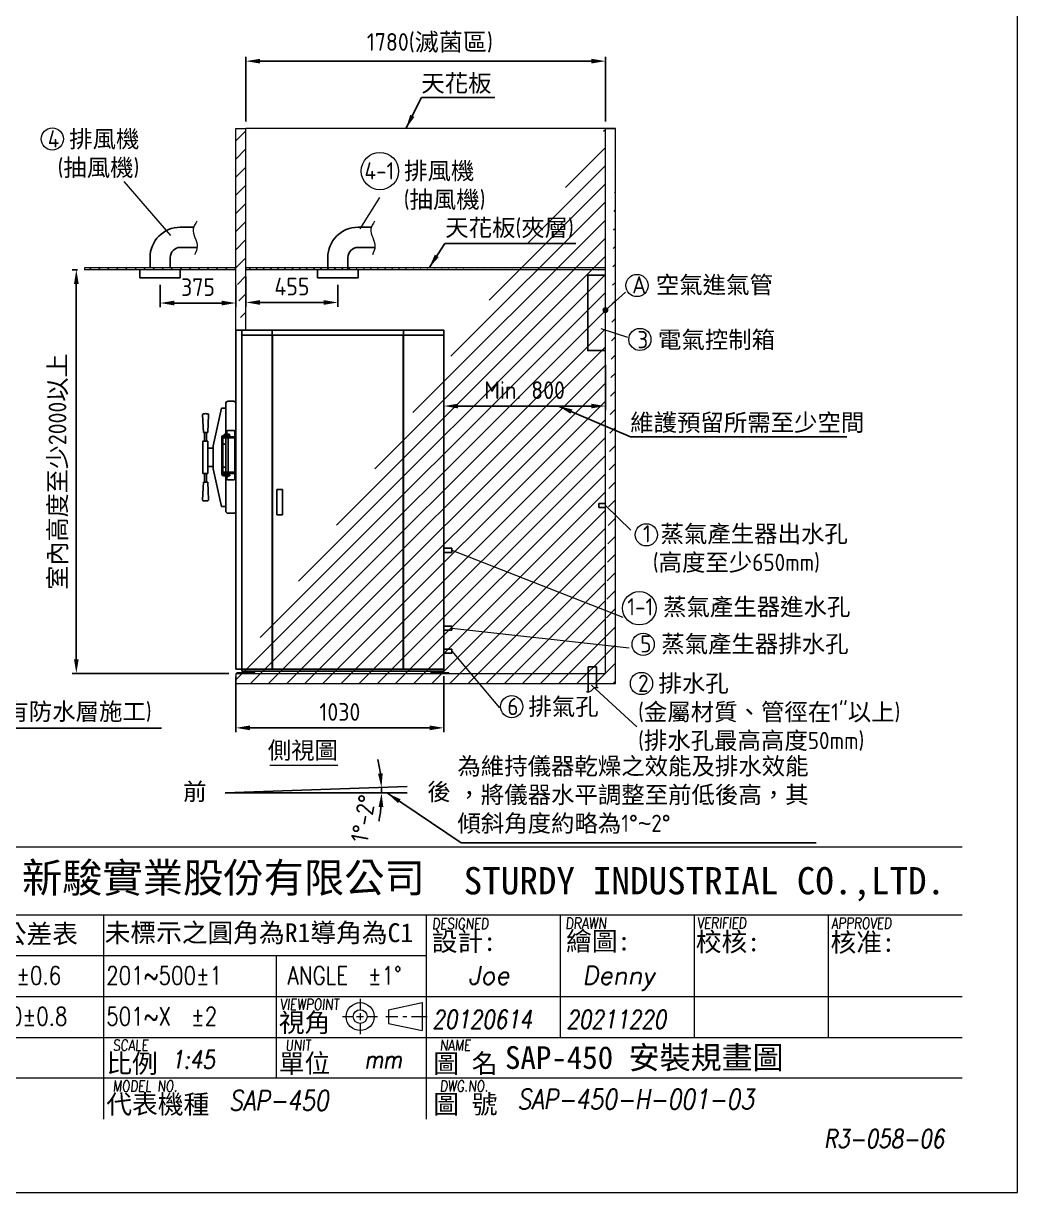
# Model space of a CAD drawing. Header units: millimetres. Extents: x -170975 to 84078, y -629 to 13147.
# Drawn here: x 79155 to 84078, y -629 to 5164 of the extents above; entities that cross this region are included whole.
import ezdxf

# ---------------------------------------------------------------- set-up
doc = ezdxf.new("R2010")
doc.units = ezdxf.units.MM
doc.linetypes.add('HIDDEN', pattern=[9.525, 6.35, -3.175])
doc.layers.get('0').update_dxf_attribs({"lineweight": 25})
for name, color, linetype, lineweight in [('D', 3, 'Continuous', 9), ('F', 7, 'Continuous', 15), ('H', 2, 'HIDDEN', 15), ('S', 4, 'Continuous', 15), ('T', 4, 'Continuous', 15)]:
    doc.layers.add(name, color=color, linetype=linetype, lineweight=lineweight)
doc.styles.get("Standard").update_dxf_attribs({"font": 'KAIU.TTF'})
doc.styles.add('STU25', font='isocp2.shx')
doc.styles.add('Text', font='romans.shx', dxfattribs={"width": 0.8, "oblique": 10})
doc.dimstyles.new('STU25', dxfattribs={"dimscale": 35, "dimtxt": 2.5, "dimasz": 2, "dimexe": 0.6, "dimexo": 1, "dimgap": 1, "dimtad": 1, "dimdsep": 46, "dimtxsty": 'STU25', "dimcen": 2, "dimazin": 2, "dimtfac": 1, "dimtmove": 0, "dimatfit": 3, "dimfxl": 0, "dimtolj": 1, "dimtzin": 0, "dimarcsym": 0})
doc.dimstyles.new('STU25$7', dxfattribs={"dimscale": 35, "dimtxt": 2.5, "dimasz": 2, "dimexe": 1.25, "dimexo": 0.625, "dimgap": 1, "dimtad": 0, "dimdec": 4, "dimdsep": 46, "dimtxsty": 'STU25', "dimcen": 2.5, "dimazin": 2, "dimtfac": 1, "dimtdec": 4, "dimtmove": 0, "dimatfit": 3, "dimfxl": 0, "dimtolj": 1, "dimtzin": 0, "dimarcsym": 0})

# ---------------------------------------------------------------- blocks, each defined once
blk = doc.blocks.new('*D4')
at = {"layer": 'D', "color": 0, "lineweight": -2}
for start, end in [(7.18063, 12.36126), (0, 2), (349.63874, 354.81937)]:
    blk.add_arc((80154.1, 1350.9), 774.4, start, end, dxfattribs=at)
at = {"layer": 'D', "color": 0}
for points in [[(80910.9, 1446.8), (80934.1, 1448.7), (80928.1, 1377.9)], [(80937.1, 1280.5), (80913.7, 1281.5), (80928.6, 1350.9)]]:
    blk.add_solid(points, dxfattribs=at)
at = {"layer": 'Defpoints', "color": 0}
for p in [(80154.1, 1350.9), (80154.1, 1350.9), (80928.4, 1368.9), (81054.6, 1382.4), (81055.1, 1350.9)]:
    blk.add_point(p, dxfattribs=at)
at = {"layer": 'D', "color": 0, "insert": (80838.2, 1224.5), "char_height": 87.5, "attachment_point": 5, "rotation": 79.52599, "style": 'STU25'}
blk.add_mtext('1%%D-2%%D', dxfattribs=at)
blk = doc.blocks.new('*D5')
at = {"layer": 'D', "color": 0, "lineweight": -2}
for p, q in [((80257.1, 3908.2), (80257.1, 3760.2)), ((80712.1, 3869), (80712.1, 3760.2)), ((80327.1, 3781.2), (80642.1, 3781.2))]:
    blk.add_line(p, q, dxfattribs=at)
at = {"layer": 'D', "color": 0}
for points in [[(80327.1, 3792.9), (80327.1, 3769.5), (80257.1, 3781.2)], [(80642.1, 3769.5), (80642.1, 3792.9), (80712.1, 3781.2)]]:
    blk.add_solid(points, dxfattribs=at)
at = {"layer": 'Defpoints', "color": 0}
for p in [(80257.1, 3943.2), (80712.1, 3904), (80712.1, 3781.2)]:
    blk.add_point(p, dxfattribs=at)
at = {"layer": 'D', "color": 0, "insert": (80484.6, 3860), "char_height": 87.5, "attachment_point": 5, "style": 'STU25'}
blk.add_mtext('\\A1;455', dxfattribs=at)
blk = doc.blocks.new('*D7')
at = {"layer": 'D', "color": 0, "lineweight": -2}
for p, q in [((79422.1, 3943.2), (79396.1, 3943.2)), ((79417.1, 2013.2), (79417.1, 3873.2)), ((80172.1, 1943.2), (79396.1, 1943.2))]:
    blk.add_line(p, q, dxfattribs=at)
at = {"layer": 'D', "color": 0}
for points in [[(79428.8, 3873.2), (79405.5, 3873.2), (79417.1, 3943.2)], [(79405.5, 2013.2), (79428.8, 2013.2), (79417.1, 1943.2)]]:
    blk.add_solid(points, dxfattribs=at)
at = {"layer": 'Defpoints', "color": 0}
for p in [(79417.1, 3943.2), (79457.1, 3943.2), (80207.1, 1943.2)]:
    blk.add_point(p, dxfattribs=at)
at = {"layer": 'D', "color": 0, "insert": (79328.7, 2943.2), "char_height": 87.5, "attachment_point": 5, "rotation": 90, "style": 'STU25'}
blk.add_mtext('\\A1;{\\f標楷體|b0|i0|c136|p65;室內高度至少}2000{\\f標楷體|b0|i0|c136|p65;以上}', dxfattribs=at)
blk = doc.blocks.new('*D11')
at = {"layer": 'D', "color": 0, "lineweight": -2}
for p, q in [((81237.1, 3609.2), (81237.1, 3247)), ((82037.1, 3471.6), (82037.1, 3247)), ((81307.1, 3268), (81967.1, 3268))]:
    blk.add_line(p, q, dxfattribs=at)
at = {"layer": 'D', "color": 0}
for points in [[(81307.1, 3279.6), (81307.1, 3256.3), (81237.1, 3268)], [(81967.1, 3256.3), (81967.1, 3279.6), (82037.1, 3268)]]:
    blk.add_solid(points, dxfattribs=at)
at = {"layer": 'Defpoints', "color": 0}
for p in [(81237.1, 3644.2), (82037.1, 3506.6), (82037.1, 3268)]:
    blk.add_point(p, dxfattribs=at)
at = {"layer": 'D', "color": 0, "insert": (81637.1, 3346.7), "char_height": 87.5, "attachment_point": 5, "style": 'STU25'}
blk.add_mtext('\\A1;{\\Fisocp2.shx;Min. 800}', dxfattribs=at)
blk = doc.blocks.new('*D12')
at = {"layer": 'D', "color": 0, "lineweight": -2}
for p, q in [((80257.1, 4678.2), (80257.1, 4997.9)), ((82037.1, 4678.2), (82037.1, 4997.9)), ((80327.1, 4976.9), (81967.1, 4976.9))]:
    blk.add_line(p, q, dxfattribs=at)
at = {"layer": 'D', "color": 0}
for points in [[(80327.1, 4988.5), (80327.1, 4965.2), (80257.1, 4976.9)], [(81967.1, 4965.2), (81967.1, 4988.5), (82037.1, 4976.9)]]:
    blk.add_solid(points, dxfattribs=at)
at = {"layer": 'Defpoints', "color": 0}
for p in [(82037.1, 4976.9), (80257.1, 4643.2), (82037.1, 4643.2)]:
    blk.add_point(p, dxfattribs=at)
at = {"layer": 'D', "color": 0, "insert": (81167.7, 5067), "char_height": 87.5, "attachment_point": 5, "style": 'STU25'}
blk.add_mtext('\\A1;1780({\\f標楷體|b0|i0|c136|p65;滅菌區})', dxfattribs=at)
blk = doc.blocks.new('*D14')
at = {"layer": 'D', "color": 0, "lineweight": -2}
for p, q in [((80207.1, 1928.2), (80207.1, 1652.5)), ((81237.1, 1929.2), (81237.1, 1652.5)), ((80277.1, 1673.5), (81167.1, 1673.5))]:
    blk.add_line(p, q, dxfattribs=at)
at = {"layer": 'D', "color": 0}
for points in [[(80277.1, 1685.2), (80277.1, 1661.9), (80207.1, 1673.5)], [(81167.1, 1661.9), (81167.1, 1685.2), (81237.1, 1673.5)]]:
    blk.add_solid(points, dxfattribs=at)
at = {"layer": 'Defpoints', "color": 0}
for p in [(80207.1, 1963.2), (81237.1, 1964.2), (81237.1, 1673.5)]:
    blk.add_point(p, dxfattribs=at)
at = {"layer": 'D', "color": 0, "insert": (80722.1, 1752.3), "char_height": 87.5, "attachment_point": 5, "style": 'STU25'}
blk.add_mtext('\\A1;1030', dxfattribs=at)
blk = doc.blocks.new('*D17')
at = {"layer": 'D', "color": 0, "lineweight": -2}
for p, q in [((79832.1, 3869), (79832.1, 3757.4)), ((80207.1, 3869), (80207.1, 3757.4)), ((79902.1, 3778.4), (80137.1, 3778.4))]:
    blk.add_line(p, q, dxfattribs=at)
at = {"layer": 'D', "color": 0}
for points in [[(79902.1, 3790.1), (79902.1, 3766.7), (79832.1, 3778.4)], [(80137.1, 3766.7), (80137.1, 3790.1), (80207.1, 3778.4)]]:
    blk.add_solid(points, dxfattribs=at)
at = {"layer": 'Defpoints', "color": 0}
for p in [(79832.1, 3904), (80207.1, 3904), (80207.1, 3778.4)]:
    blk.add_point(p, dxfattribs=at)
at = {"layer": 'D', "color": 0, "insert": (80019.6, 3857.1), "char_height": 87.5, "attachment_point": 5, "style": 'STU25'}
blk.add_mtext('\\A1;375', dxfattribs=at)
blk = doc.blocks.new('新駿LOGO')
at = {"attachment_point": 1, "style": 'STU25'}
for s, insert, char_height in [('{\\f標楷體|b0|i0|c136|p65;新駿實業股份有限公司}', (-504.12, -439.33), 3.25), ('{\\f標楷體|b0|i0|c136|p65;STURDY\\H0.9667x; \\H1.034x;INDUSTRIAL CO.,LTD.}', (-455.51, -439.78), 3)]:
    blk.add_mtext(s, dxfattribs=dict(at, insert=insert, char_height=char_height))
blk = doc.blocks.new('H421')
at = {"layer": 'F', "color": 7}
for p, q in [((155.91, 38.09), (286.91, 38.09)), ((211.36, 38.09), (286.91, 38.09)), ((155.91, 30.59), (286.91, 30.59)), ((192.41, 30.59), (192.41, 17.09)), ((242.66, 30.59), (242.66, 17.09)), ((257.41, 30.59), (257.41, 17.09)), ((272.16, 30.59), (272.16, 17.09)), ((155.91, 26.09), (227.91, 26.09)), ((211.41, 26.09), (211.41, 17.09)), ((155.91, 21.59), (286.91, 21.59)), ((214.91, 21.59), (286.91, 21.59)), ((227.91, 21.59), (286.91, 21.59)), ((155.91, 17.09), (286.91, 17.09)), ((211.41, 17.09), (211.41, 12.59)), ((227.91, 17.09), (227.91, 8.09)), ((286.91, 12.59), (155.91, 12.59))]:
    blk.add_line(p, q, dxfattribs=at)
at = {"layer": 'F'}
for p, q in [((227.91, 30.59), (227.91, 17.09)), ((192.41, 17.09), (192.41, 8.09))]:
    blk.add_line(p, q, dxfattribs=at)
at = {"layer": 'F', "color": 0}
for p, q in [((220.66, 21.32), (220.66, 20.14)), ((223.77, 20.14), (227.5, 20.92)), ((227.5, 20.92), (227.5, 17.84)), ((218.72, 19.38), (219.89, 19.38)), ((220.27, 19.38), (221.04, 19.38)), ((220.66, 19.77), (220.66, 19)), ((221.42, 19.38), (222.57, 19.38)), ((223.49, 19.38), (224.81, 19.38)), ((223.77, 20.14), (223.77, 18.62)), ((225.34, 19.38), (225.81, 19.38)), ((226.31, 19.38), (228.03, 19.38)), ((220.66, 18.62), (220.66, 17.45)), ((223.77, 18.62), (227.5, 17.84))]:
    blk.add_line(p, q, dxfattribs=at)
for radius in [1.54, 0.762]:
    blk.add_circle((220.66, 19.38), radius, dxfattribs=at)
blk.add_blockref('新駿LOGO', (687.56, 475.62))
at = {"layer": 'F', "lineweight": -3}
for s, height, p in [('未標註者一般公差表', 2.076, (164.12, 27.45)), ('未標示之圓角為R1導角為C1', 2.0757, (192.54, 27.58)), ('設計:', 2.076, (228.54, 26.61)), ('繪圖:', 2.076, (243.32, 26.66)), ('校核:', 2.076, (257.59, 26.57)), ('核准:', 2.076, (272.41, 26.52)), ('視角', 2.076, (211.71, 17.69)), ('比例', 2.076, (192.73, 13.19)), ('單位', 2.076, (211.71, 13.19)), ('圖 名', 2.076, (228.7, 13.19)), ('代表機種', 2.076, (192.73, 8.69)), ('圖 號', 2.076, (228.7, 8.69))]:
    blk.add_text(s, height=height, dxfattribs=at).set_placement(p)
at = {"layer": 'F', "color": 1, "lineweight": 15, "style": 'Text', "oblique": 5, "width": 0.8}
for s, height, p in [('DESIGNED', 1.2, (228.57, 29.01)), ('DRAWN', 1.245, (243.23, 29.03)), ('VERIFIED', 1.2, (257.72, 29.09)), ('APPROVED', 1.2, (272.5, 29.06)), ('VIEWPOINT', 1.2, (211.83, 20.13)), ('SCALE', 1.2, (193.44, 15.63)), ('UNIT', 1.2, (212.42, 15.63)), ('NAME', 1.2, (229.41, 15.63)), ('MODEL NO.', 1.2, (193.44, 11.13)), ('DWG.NO.', 1.2, (229.41, 11.13))]:
    blk.add_text(s, height=height, dxfattribs=at).set_placement(p)
at = {"layer": 'F', "lineweight": 20, "style": 'Text', "width": 0.8}
for s, p in [('51~100±0.6', (174.32, 22.91)), ('201~500±1', (192.72, 22.91)), ('ANGLE  ±1%%D', (212.68, 22.91)), ('101~200±0.8', (173.63, 18.41)), ('501~X  ±2', (192.72, 18.41))]:
    blk.add_text(s, height=2, dxfattribs=at).set_placement(p)

msp = doc.modelspace()

# ---------------------------------------------------------------- hatches: boundary and pattern name
msp.add_hatch(color=256).paths.add_polyline_path([(82047.811, 3742.933, 1), (82026.29, 3742.933, 1)])
at = {"layer": 'H', "ltscale": 5}
h = msp.add_hatch(dxfattribs=at)
h.set_pattern_fill('ANSI31', color=256, scale=20, style=0)
h.set_pattern_definition([(45, (311420.42, 21459.46), (-44.90128, 44.90128), [])])
h.paths.add_polyline_path([(82037.051, 4643.169), (82087.051, 4643.169)], flags=16)
h.paths.add_polyline_path([(82037.051, 4643.169), (82087.051, 4643.169)], flags=16)
h.paths.add_polyline_path([(82037.051, 4643.169), (82087.051, 4643.169)], flags=0)
h.paths.add_polyline_path([(82037.051, 4643.169), (82087.051, 4643.169)], flags=0)
h.paths.add_polyline_path([(82037.051, 4643.169), (82087.051, 4643.169)], flags=0)
h.paths.add_polyline_path([(82037.051, 4643.169), (82087.051, 4643.169)], flags=0)
h.paths.add_polyline_path([(82037.051, 4643.169), (82087.051, 4643.169)], flags=0)
h.paths.add_polyline_path([(82037.051, 4643.169), (82087.051, 4643.169)], flags=0)
h.paths.add_polyline_path([(82037.051, 4643.169), (82087.051, 4643.169)], flags=0)
h.paths.add_polyline_path([(82037.051, 4643.169), (82087.051, 4643.169)], flags=0)
h.paths.add_polyline_path([(82037.051, 4643.169), (82087.051, 4643.169)], flags=0)
h.paths.add_polyline_path([(82037.051, 4643.169), (82087.051, 4643.169)], flags=0)
h.paths.add_polyline_path([(82037.051, 4643.169), (82087.051, 4643.169)], flags=0)
h.paths.add_polyline_path([(82037.051, 4643.169), (82087.051, 4643.169)], flags=0)
h.paths.add_polyline_path([(82037.051, 4643.169), (82087.051, 4643.169)], flags=0)
h.paths.add_polyline_path([(82037.051, 4643.169), (82087.051, 4643.169)], flags=0)
h.paths.add_polyline_path([(82037.051, 4643.169), (82087.051, 4643.169)], flags=0)
h.paths.add_polyline_path([(82037.051, 4643.169), (82087.051, 4643.169)], flags=0)
h.paths.add_polyline_path([(82037.051, 4643.169), (82087.051, 4643.169)], flags=0)
h.paths.add_polyline_path([(82037.051, 4643.169), (82087.051, 4643.169)], flags=0)
h.paths.add_polyline_path([(82037.051, 4643.169), (82087.051, 4643.169)], flags=0)
h.paths.add_polyline_path([(82037.051, 4643.169), (82087.051, 4643.169)], flags=0)
h.paths.add_polyline_path([(82037.051, 4643.169), (82087.051, 4643.169)], flags=0)
h.paths.add_polyline_path([(82037.051, 4643.169), (82087.051, 4643.169)], flags=0)
h.paths.add_polyline_path([(82037.051, 4643.169), (82087.051, 4643.169)], flags=0)
edge = h.paths.add_edge_path()
edge.add_line((82087.051, 1893.169), (82087.051, 4643.169))
edge.add_line((82037.051, 1943.169), (82037.051, 4643.169))
edge.add_line((80207.051, 1893.169), (82087.051, 1893.169))
edge.add_line((80207.051, 1943.169), (82037.051, 1943.169))
edge.add_line((80207.051, 1943.169), (80207.051, 1893.169))
h = msp.add_hatch(dxfattribs=at)
h.set_pattern_fill('ANSI31', color=256, scale=20, style=0)
h.set_pattern_definition([(45, (50071.78, 578.724), (-44.90128, 44.90128), [])])
h.paths.add_polyline_path([(80207.051, 4643.169), (80257.051, 4643.169), (80257.051, 3644.169), (80207.051, 3644.169)])
h.paths.add_polyline_path([(80207.051, 4643.169), (80257.051, 4643.169)], flags=16)
h.paths.add_polyline_path([(80207.051, 4643.169), (80257.051, 4643.169)], flags=16)
h.paths.add_polyline_path([(80207.051, 4643.169), (80257.051, 4643.169)], flags=0)
h.paths.add_polyline_path([(80207.051, 4643.169), (80257.051, 4643.169)], flags=0)
edge = h.paths.add_edge_path(flags=16)
edge.add_line((80207.051, 3644.169), (80237.051, 3644.169))
edge.add_line((80207.051, 3943.169), (80207.051, 3953.169))
at = {"layer": 'H'}
h = msp.add_hatch(dxfattribs=at)
h.set_pattern_fill('ANSI31', color=256, scale=10, style=0)
h.set_pattern_definition([(45, (294583.91, 22559.1), (-22.4506403, 22.4506403), [])])
h.paths.add_polyline_path([(80207.051, 3953.169), (79457.051, 3953.169), (79457.051, 3943.169), (80207.051, 3943.169)])
h = msp.add_hatch(dxfattribs=at)
h.set_pattern_fill('ANSI31', color=256, scale=200, style=0)
h.set_pattern_definition([(45, (294846.694, 22263.02), (-17.6776695, 17.6776695), [])])
h.paths.add_polyline_path([(82037.051, 3942.554), (82037.051, 3953.169)])
h.paths.add_polyline_path([(82037.051, 3942.554), (82037.051, 3953.169)], flags=16)
h.paths.add_polyline_path([(82037.051, 3942.554), (82037.051, 3953.169)], flags=0)
h.paths.add_polyline_path([(82037.051, 3942.554), (82037.051, 3953.169)], flags=0)
h.paths.add_polyline_path([(82037.051, 3942.554), (82037.051, 3953.169)], flags=0)
h.paths.add_polyline_path([(82037.051, 3942.554), (82037.051, 3953.169)], flags=0)
h.paths.add_polyline_path([(82037.051, 3942.554), (82037.051, 3953.169)], flags=0)
h.paths.add_polyline_path([(82037.051, 3942.554), (82037.051, 3953.169)], flags=0)
h.paths.add_polyline_path([(82037.051, 3942.554), (82037.051, 3953.169)], flags=0)
h.paths.add_polyline_path([(82037.051, 3942.554), (82037.051, 3953.169)], flags=0)
edge = h.paths.add_edge_path()
edge.add_line((82037.051, 3953.169), (80257.051, 3953.169))
edge.add_line((82037.051, 3943.169), (80257.051, 3943.169))
edge.add_line((80257.051, 3953.169), (80257.051, 3943.169))

# ---------------------------------------------------------------- linework, layer by layer
for p, q in [((79932.051, 4153.917), (79997.971, 4153.917)), ((80812.051, 4153.917), (80877.971, 4153.917)), ((79782.051, 3953.169), (79782.051, 4003.917)), ((79882.051, 3953.169), (79882.051, 4003.917)), ((79932.051, 4053.917), (80015.345, 4053.917)), ((80662.051, 3943.169), (80662.051, 4003.917)), ((80762.051, 3943.169), (80762.051, 4003.917)), ((80812.051, 4053.917), (80895.345, 4053.917)), ((79732.051, 3943.169), (79732.051, 3904.026)), ((79932.051, 3943.169), (79932.051, 3904.026)), ((80612.051, 3943.169), (80612.051, 3904.026)), ((80812.051, 3943.169), (80812.051, 3904.026)), ((79732.051, 3904.026), (79932.051, 3904.026)), ((80612.051, 3904.026), (80812.051, 3904.026)), ((80207.051, 3644.169), (80207.051, 1964.169)), ((80237.051, 3644.169), (80207.051, 3644.169)), ((80237.051, 3644.169), (80237.051, 3619.169)), ((80237.051, 3644.169), (80387.051, 3644.169)), ((80277.051, 3619.169), (80237.051, 3619.169)), ((80237.051, 1964.169), (80237.051, 3619.169)), ((80237.051, 3619.169), (80387.051, 3619.169)), ((80387.051, 3644.169), (81037.051, 3644.169)), ((80387.051, 3619.169), (80387.051, 3644.169)), ((80387.051, 1964.169), (80387.051, 3619.169)), ((80388.551, 1964.169), (80388.551, 3619.169)), ((81035.551, 3619.169), (80388.551, 3619.169)), ((81035.551, 1964.169), (81035.551, 3619.169)), ((81037.051, 3644.169), (81237.051, 3644.169)), ((81037.051, 3644.169), (81037.051, 3619.169)), ((81037.051, 1964.169), (81037.051, 3619.169)), ((81037.051, 3619.169), (81237.051, 3619.169)), ((81237.051, 3644.169), (81237.051, 3619.169)), ((81237.051, 1964.169), (81237.051, 3619.169)), ((80095.051, 3071.669), (80135.88, 3257.619)), ((80135.88, 3257.619), (80137.051, 3257.619)), ((80157.088, 3257.619), (80137.051, 3257.619)), ((80157.088, 3128.574), (80157.088, 3280.618)), ((80169.051, 3291.669), (80195.051, 3291.669)), ((80207.051, 3279.669), (80207.051, 3239.169)), ((80207.051, 3259.169), (80207.051, 2769.169)), ((80046.467, 3137.406), (80041.967, 3224.406)), ((80071.967, 3224.406), (80067.467, 3137.406)), ((80067.467, 3137.406), (80046.467, 3137.406)), ((80052.217, 3137.406), (80052.217, 3094.169)), ((80061.717, 3094.169), (80061.717, 3137.406)), ((80151.439, 3128.574), (80150.536, 3127.671)), ((80151.439, 3128.574), (80174.662, 3128.574)), ((80162.051, 3142.056), (80162.051, 3128.574)), ((80167.051, 3147.056), (80197.051, 3147.056)), ((80174.662, 3128.574), (80175.566, 3127.671)), ((80202.051, 3142.056), (80202.051, 2907.639)), ((80042.717, 3091.669), (80042.717, 3075.169)), ((80043.717, 3074.169), (80043.717, 3057.669)), ((80068.717, 3094.169), (80045.217, 3094.169)), ((80068.717, 3094.169), (80068.717, 2934.169)), ((80095.051, 3071.669), (80095.051, 2956.669)), ((80137.051, 2929.848), (80137.051, 3113.848)), ((80143.051, 3113.848), (80143.051, 2929.848)), ((80143.051, 3113.348), (80143.051, 3113.348)), ((80157.088, 3079.348), (80143.051, 3079.348)), ((80143.114, 3114.348), (80147.051, 3114.348)), ((80145.051, 3121.848), (80177.051, 3121.848)), ((80177.051, 3115.848), (80145.051, 3115.848)), ((80147.051, 3109.848), (80147.051, 3115.848)), ((80147.051, 3115.848), (80202.051, 3115.848)), ((80202.051, 3109.848), (80147.051, 3109.848)), ((80150.536, 3122.751), (80150.536, 3127.671)), ((80150.536, 3122.751), (80151.439, 3121.848)), ((80151.439, 3121.848), (80163.051, 3121.848)), ((80157.088, 2939.848), (80157.088, 3109.848)), ((80157.34, 2939.848), (80157.34, 3109.848)), ((80174.662, 3121.848), (80163.051, 3121.848)), ((80168.761, 2939.848), (80168.761, 3109.848)), ((80175.566, 3122.751), (80174.662, 3121.848)), ((80175.566, 3122.751), (80175.566, 3127.671)), ((80177.051, 3121.848), (80177.051, 3115.848)), ((80202.051, 3115.848), (80202.051, 3109.848)), ((80042.717, 3056.669), (80042.717, 3046.669)), ((80043.717, 3045.669), (80043.717, 2982.669)), ((80068.717, 3059.169), (80095.051, 3059.169)), ((80042.717, 2981.669), (80042.717, 2971.669)), ((80042.717, 2971.669), (80042.717, 2981.669)), ((80043.717, 2954.169), (80043.717, 2970.669)), ((80043.717, 2970.669), (80043.717, 2954.169)), ((80068.717, 2969.169), (80095.051, 2969.169)), ((80095.051, 2956.669), (80135.88, 2770.719)), ((80143.051, 2964.348), (80157.088, 2964.348)), ((80042.717, 2953.169), (80042.717, 2936.669)), ((80068.717, 2934.169), (80045.217, 2934.169)), ((80052.217, 2890.932), (80052.217, 2934.169)), ((80061.717, 2934.169), (80061.717, 2890.932)), ((80143.051, 2929.348), (80143.051, 2929.348)), ((80157.088, 2929.348), (80143.114, 2929.348)), ((80177.051, 2927.848), (80145.051, 2927.848)), ((80177.051, 2921.848), (80145.051, 2921.848)), ((80202.051, 2939.848), (80147.051, 2939.848)), ((80147.051, 2939.848), (80147.051, 2933.848)), ((80147.051, 2933.848), (80202.051, 2933.848)), ((80157.088, 2927.848), (80157.088, 2933.848)), ((80157.088, 2747.72), (80157.088, 2921.848)), ((80157.34, 2927.848), (80157.34, 2933.848)), ((80158.244, 2916.453), (80157.517, 2921.848)), ((80158.244, 2916.453), (80167.858, 2916.453)), ((80162.051, 2916.453), (80162.051, 2907.639)), ((80167.051, 2902.639), (80197.051, 2902.639)), ((80167.858, 2916.453), (80168.584, 2921.848)), ((80168.761, 2927.848), (80168.761, 2933.848)), ((80177.051, 2927.848), (80177.051, 2921.848)), ((80202.051, 2933.848), (80202.051, 2939.848)), ((80046.467, 2890.932), (80041.967, 2803.932)), ((80067.467, 2890.932), (80046.467, 2890.932)), ((80071.967, 2803.932), (80067.467, 2890.932)), ((80410.551, 2854.169), (80410.551, 2729.169)), ((80437.551, 2854.169), (80410.551, 2854.169)), ((80437.551, 2729.169), (80437.551, 2854.169)), ((80207.051, 2748.669), (80207.051, 2789.169)), ((82004.676, 2785.454), (82037.051, 2785.454)), ((82004.676, 2785.454), (82004.676, 2765.454)), ((80157.088, 2770.719), (80135.88, 2770.719)), ((80169.051, 2736.669), (80195.051, 2736.669)), ((80410.551, 2729.169), (80437.551, 2729.169)), ((82004.676, 2765.454), (82037.051, 2765.454)), ((81237.051, 2563.169), (81277.051, 2563.169)), ((81277.051, 2543.169), (81277.051, 2563.169)), ((81237.051, 2543.169), (81277.051, 2543.169)), ((81237.051, 2178.169), (81277.051, 2178.169)), ((81237.051, 2158.169), (81277.051, 2158.169)), ((81277.051, 2158.169), (81277.051, 2178.169)), ((81237.051, 2063.169), (81277.051, 2063.169)), ((81237.051, 2043.169), (81277.051, 2043.169)), ((81277.051, 2043.169), (81277.051, 2063.169)), ((81992.051, 1975.544), (81952.051, 1975.544)), ((81952.051, 1975.544), (81952.051, 1852.287)), ((81992.051, 1975.544), (81992.051, 1874.12)), ((80207.051, 1964.169), (80237.051, 1964.169)), ((80301.551, 1946.169), (80212.551, 1946.169)), ((80212.551, 1946.169), (80212.551, 1943.169)), ((80212.551, 1943.169), (80301.551, 1943.169)), ((80237.051, 1964.169), (80237.051, 1954.169)), ((80237.051, 1964.169), (80387.051, 1964.169)), ((80277.051, 1954.169), (80237.051, 1954.169)), ((80243.762, 1946.169), (80246.658, 1949.065)), ((80246.658, 1954.169), (80246.658, 1946.169)), ((80267.443, 1954.169), (80246.658, 1954.169)), ((80251.855, 1954.169), (80251.855, 1946.169)), ((80262.247, 1954.169), (80262.247, 1946.169)), ((80267.443, 1946.169), (80267.443, 1954.169)), ((80270.339, 1946.169), (80267.443, 1949.065)), ((81197.051, 1954.169), (80277.051, 1954.169)), ((80301.551, 1943.169), (80301.551, 1946.169)), ((81035.551, 1964.169), (80388.551, 1964.169)), ((81037.051, 1964.169), (81237.051, 1964.169)), ((81172.551, 1946.169), (81261.551, 1946.169)), ((81172.551, 1943.169), (81172.551, 1946.169)), ((81261.551, 1943.169), (81172.551, 1943.169)), ((81237.051, 1954.169), (81197.051, 1954.169)), ((81203.762, 1946.169), (81206.658, 1949.065)), ((81206.658, 1954.169), (81227.443, 1954.169)), ((81206.658, 1946.169), (81206.658, 1954.169)), ((81211.855, 1954.169), (81211.855, 1946.169)), ((81222.247, 1954.169), (81222.247, 1946.169)), ((81227.443, 1954.169), (81227.443, 1946.169)), ((81230.339, 1946.169), (81227.443, 1949.065)), ((81237.051, 1964.169), (81237.051, 1954.169)), ((81261.551, 1946.169), (81261.551, 1943.169)), ((80154.131, 1350.919), (81054.582, 1382.364)), ((80154.131, 1350.919), (81055.131, 1350.919))]:
    msp.add_line(p, q)
msp.add_lwpolyline([(82037.051, 3917.039), (81949.465, 3917.039), (81949.465, 3543.169), (82037.051, 3543.169)])
msp.add_circle((82037.051, 3743.169), 10.761)
for centre, radius, start, end in [((79932.051, 4003.917), 150, 90, 180), ((80812.051, 4003.917), 150, 90, 180), ((79932.051, 4003.917), 50, 90, 180), ((80812.051, 4003.917), 50, 90, 180), ((80169.051, 3279.669), 12, 90, 180), ((80195.051, 3279.669), 12, 0, 90), ((80046.973, 3224.406), 5.007, 101.3528854, 180), ((80056.967, 3174.634), 55.773, 78.6471146, 101.3528854), ((80066.96, 3224.406), 5.007, 354.0781277, 78.6471146), ((80167.051, 3142.056), 5, 90, 180), ((80197.051, 3142.056), 5, 0, 90), ((80045.217, 3091.669), 2.5, 90, 180), ((80043.717, 3075.169), 1, 180, 270), ((80145.051, 3113.848), 8, 90, 180), ((80145.051, 3113.848), 2, 90, 180), ((80043.717, 3056.669), 1, 90, 180), ((80043.717, 3046.669), 1, 180, 270), ((80043.717, 2981.669), 1, 90, 180), ((80043.717, 2971.669), 1, 180, 270), ((80043.717, 2953.169), 1, 90, 180), ((80045.217, 2936.669), 2.5, 180, 270), ((80145.051, 2929.848), 8, 180, 270), ((80145.051, 2929.848), 2, 180, 270), ((80167.051, 2907.639), 5, 180, 270), ((80197.051, 2907.639), 5, 270, 0), ((80046.973, 2803.932), 5.007, 180, 258.6471146), ((80056.967, 2853.704), 55.773, 258.6471146, 281.3528854), ((80066.96, 2803.932), 5.007, 281.3528854, 5.9218723), ((80169.051, 2748.669), 12, 180, 270), ((80195.051, 2748.669), 12, 270, 0)]:
    msp.add_arc(centre, radius, start, end)
at = {"layer": 'D'}
for p, q in [((79884.762, 4113.334), (79654.446, 4381.218)), ((80822.401, 4145.966), (80919.736, 4300.801)), ((82037.051, 3743.169), (82136.754, 3831.503)), ((82014.618, 3652.85), (82146.331, 3609.53)), ((82037.051, 2775.454), (82163.374, 2653.691)), ((81277.051, 2553.169), (82123.438, 2222.086)), ((81277.051, 2168.169), (82153.954, 2070.451)), ((81277.051, 2053.169), (81511.981, 1772.462)), ((81968.52, 1884.34), (82192.316, 1677.92)), ((80375.096, 1487.961), (80712.513, 1487.961))]:
    msp.add_line(p, q, dxfattribs=at)
for centre, radius in [((79297.845, 4591.369), 55), ((80920.171, 4432.065), 92.5), ((82193.147, 3865.061), 55), ((82207.567, 3597.954), 55), ((82239.343, 2630.061), 55), ((82205.009, 2266.099), 82.93), ((82223.667, 2087.365), 55), ((82215.448, 1893.354), 55), ((81572.765, 1778.829), 55)]:
    msp.add_circle(centre, radius, dxfattribs=at)
for points in [[(80014.285, 4183.494), (79996.023, 4145.59), (80015.69, 4059.252), (80003.047, 4017.136)], [(80894.285, 4183.494), (80876.023, 4145.59), (80895.69, 4059.252), (80883.047, 4017.136)], [(81941.387, 1853.427), (81959.716, 1853.427), (81986.122, 1873.296), (82001.344, 1873.296)]]:
    msp.add_spline(points, degree=3, dxfattribs=at)
at = {"layer": 'F', "color": 6}
msp.add_lwpolyline([(70892.835, 8640.772), (70892.835, -629.228), (84077.835, -629.228), (84077.835, 8640.772)], close=True, dxfattribs=at)
msp.add_lwpolyline([(70892.835, 8640.772), (70892.835, -629.228), (84077.835, -629.228), (84077.835, 8640.772)], close=True, dxfattribs=at)
at = {"layer": 'H'}
for p, q in [((80257.051, 3953.169), (80257.051, 3943.169)), ((82037.051, 3942.554), (82037.051, 3953.169))]:
    msp.add_line(p, q, dxfattribs=at)
at = {"layer": 'S'}
for p, q in [((80207.051, 3644.169), (80207.051, 4643.169)), ((80207.051, 4643.169), (80257.051, 4643.169)), ((80207.051, 4643.169), (80257.051, 4643.169)), ((82037.051, 4643.169), (80257.051, 4643.169)), ((80257.051, 3644.169), (80257.051, 4643.169)), ((82037.051, 1943.169), (82037.051, 4643.169)), ((82087.051, 4643.169), (82037.051, 4643.169)), ((82037.051, 4643.169), (82087.051, 4643.169)), ((82087.051, 1893.169), (82087.051, 4643.169)), ((79457.051, 3953.169), (79457.051, 3943.169)), ((80207.051, 3953.169), (79457.051, 3953.169)), ((80207.051, 3943.169), (79457.051, 3943.169)), ((80207.051, 3943.169), (80207.051, 3953.169)), ((82037.051, 3953.169), (80257.051, 3953.169)), ((82037.051, 3943.169), (80257.051, 3943.169)), ((82037.051, 3942.554), (82037.051, 3953.169)), ((80207.051, 1943.169), (82037.051, 1943.169)), ((80207.051, 1943.169), (80207.051, 1893.169)), ((80207.051, 1893.169), (82087.051, 1893.169))]:
    msp.add_line(p, q, dxfattribs=at)

# ---------------------------------------------------------------- block references
at = {"xscale": 45, "yscale": 45, "zscale": 45}
msp.add_blockref('H421', (70892.835, -629.228), dxfattribs=at)

# ---------------------------------------------------------------- texts
at = {"layer": 'D', "color": 4}
msp.add_text('SAP-450 安裝規畫圖', height=112.5, dxfattribs=at).set_placement((81539.75, -16.194))
at = {"layer": 'D', "char_height": 85, "attachment_point": 1}
for s, insert in [('{\\C3;天花板 }', (81125.11, 4910.065)), ('{\\Fisocp2.shx;\\C3;4 \\f標楷體|b0|i0|c136|p65;排風機\\P\\Fisocp2.shx; (\\f標楷體|b0|i0|c136|p65;抽風機\\Fisocp2.shx;)}', (79275.754, 4633.984)), ('{\\Fisocp2.shx;\\C3;4-1 \\f標楷體|b0|i0|c136|p65;排風機\\P\\Fisocp2.shx;    (\\f標楷體|b0|i0|c136|p65;抽風機\\Fisocp2.shx;)}', (80843.87, 4475.911)), ('{\\C3;天花板\\Fisocp2.shx;(\\f標楷體|b0|i0|c136|p65;夾層\\Fisocp2.shx;)}', (81243.713, 4194.42)), ('{\\Fisocp2.shx;\\C3;A \\f標楷體|b0|i0|c136|p65;空氣進氣管}', (82169.247, 3911.486)), ('{\\Fisocp2.shx;\\C3;3 \\f標楷體|b0|i0|c136|p65;電氣控制箱}', (82195.016, 3639.432)), ('{\\C3;維護預留所需至少空間}', (82159.52, 3229.002)), ('{\\Fisocp2.shx;\\C3;1 \\f標楷體|b0|i0|c136|p65;蒸氣產生器出水孔\\P\\Fisocp2.shx; (\\f標楷體|b0|i0|c136|p65;高度至少\\Fisocp2.shx;650mm)}', (82222.961, 2677.677)), ('{\\Fisocp2.shx;\\C3;1-1\\Fisocp3.shx; \\f標楷體|b0|i0|c136|p65;蒸氣產生器進水孔}', (82145.207, 2315.666)), ('{\\Fisocp2.shx;\\C3;5 \\f標楷體|b0|i0|c136|p65;蒸氣產生器排水孔}', (82209.342, 2132.195)), ('{\\Fisocp2.shx;\\C3;2 \\f標楷體|b0|i0|c136|p65;排水孔\\P\\Fisocp2.shx;(\\f標楷體|b0|i0|c136|p65;金屬材質、管徑在\\Fisocp2.shx;1"\\f標楷體|b0|i0|c136|p65;以上\\Fisocp2.shx;)\\P(\\f標楷體|b0|i0|c136|p65;排水孔最高高度\\Fisocp2.shx;50mm)}', (82198.848, 1936.496)), ('{\\C3;地板\\Fisocp2.shx;(\\f標楷體|b0|i0|c136|p65;注意需有防水層施工\\Fisocp2.shx;)}', (78457.68, 1797.037)), ('{\\Fisocp2.shx;\\C3;6 \\f標楷體|b0|i0|c136|p65;排氣孔}', (81551.438, 1821.656)), ('{\\C3;為維持儀器乾燥之效能及排水效能\\P，將儀器水平調整至前低後高，其\\P傾斜角度約略為\\Fisocp2.shx;1%%D\\f???|b0|i0|c0|p65;~\\Fisocp2.shx;2%%D}', (81303.899, 1526.506)), (' 前', (79888.561, 1400.045)), ('{\\Fisocp2.shx; }後', (81106.436, 1399.594))]:
    msp.add_mtext(s, dxfattribs=dict(at, insert=insert))
at = {"layer": 'D', "color": 11, "insert": (80364.891, 1604.957), "char_height": 85, "attachment_point": 1}
msp.add_mtext('側視圖', dxfattribs=at)
at = {"layer": 'T', "lineweight": 20, "style": 'Text', "oblique": 10}
for s, p in [('Joe', (81357.327, 401.935)), ('Denny', (81922.381, 401.935))]:
    msp.add_text(s, height=90, dxfattribs=at).set_placement(p)
at = {"layer": 'T', "lineweight": 20, "style": 'Text', "oblique": 10, "width": 0.8}
for s, height, p in [('20120614', 90, (81180.007, 184.022)), ('20211220', 90, (81843.757, 184.022)), ('1:45', 90, (79886.355, -14.856)), ('mm', 90, (80842.971, -14.601)), ('SAP-450', 99, (80173.315, -222.458)), ('SAP-450-H-001-03', 99, (81601.094, -216.164))]:
    msp.add_text(s, height=height, dxfattribs=at).set_placement(p)
at = {"layer": 'T', "linetype": 'Continuous', "lineweight": 20, "insert": (83118.665, -317.205), "char_height": 90, "attachment_point": 1, "style": 'Text'}
msp.add_mtext('{R3-058-06}', dxfattribs=at)

# ---------------------------------------------------------------- dimensions: what is measured, and where the dimension line sits
at = {"layer": 'D'}
for base, p1, p2, text, picture, middle in [((82037.051, 4976.858), (80257.051, 4643.169), (82037.051, 4643.169), '<>({\\f標楷體|b0|i0|c136|p65;滅菌區})', '*D12', (81167.733, 4976.858)), ((82037.051, 3267.962), (81237.051, 3644.169), (82037.051, 3506.634), '{\\Fisocp2.shx;Min. <>}', '*D11', (81637.051, 3267.962))]:
    dim = msp.add_linear_dim(base=base, p1=p1, p2=p2, text=text, dimstyle='STU25', dxfattribs=at)
    dim.commit()
    dim.dimension.update_dxf_attribs({"geometry": picture, "text_midpoint": middle, "dimtype": 160})
dim = msp.add_linear_dim(base=(79417.134, 3943.169), p1=(80207.051, 1943.169), p2=(79457.051, 3943.169), angle=90, text='{\\f標楷體|b0|i0|c136|p65;室內高度至少}<>{\\f標楷體|b0|i0|c136|p65;以上}', dimstyle='STU25', dxfattribs=at)
dim.commit()
dim.dimension.update_dxf_attribs({"geometry": '*D7', "text_midpoint": (79417.134, 2943.169), "dimtype": 160})
for base, p1, p2, picture, middle in [((80712.051, 3781.213), (80257.051, 3943.169), (80712.051, 3904.026), '*D5', (80484.551, 3859.963)), ((80207.051, 3778.396), (79832.051, 3904.026), (80207.051, 3904.026), '*D17', (80019.551, 3857.146))]:
    dim = msp.add_linear_dim(base=base, p1=p1, p2=p2, dimstyle='STU25', dxfattribs=at)
    dim.commit()
    dim.dimension.update_dxf_attribs({"geometry": picture, "text_midpoint": middle})
dim = msp.add_linear_dim(base=(81237.051, 1673.537), p1=(80207.051, 1963.169), p2=(81237.051, 1964.169), dimstyle='STU25', dxfattribs=at)
dim.commit()
dim.dimension.update_dxf_attribs({"geometry": '*D14', "text_midpoint": (80722.051, 1673.537), "dimtype": 160})
dim = msp.add_angular_dim_2l(base=(80928.358, 1368.94), line1=((80154.131, 1350.919), (81055.131, 1350.919)), line2=((80154.131, 1350.919), (81054.582, 1382.364)), text='1%%D-2%%D', dimstyle='STU25', override={"dimtxsty": 'STU25'}, dxfattribs=at)
dim.commit()
dim.dimension.update_dxf_attribs({"geometry": '*D4', "text_midpoint": (80915.664, 1210.135), "dimtype": 162})

# ---------------------------------------------------------------- leaders
for points in [[(81049.353, 4643.169), (81126.674, 4796.911), (81489.929, 4796.911)], [(81163.954, 3953.169), (81241.63, 4074.027), (81889.702, 4074.027)], [(81804.193, 3267.962), (82160.892, 3116.25), (83232.139, 3116.25)], [(78163.214, 1943.169), (78447.311, 1672.582), (79838.772, 1672.582)], [(80958.073, 1349.133), (81323.102, 1104.184), (83080.634, 1104.184)]]:
    msp.add_leader(points, dimstyle='STU25$7', override={"dimgap": 1, "dimtad": 0}, dxfattribs=at)

doc.saveas('drawing.dxf')
